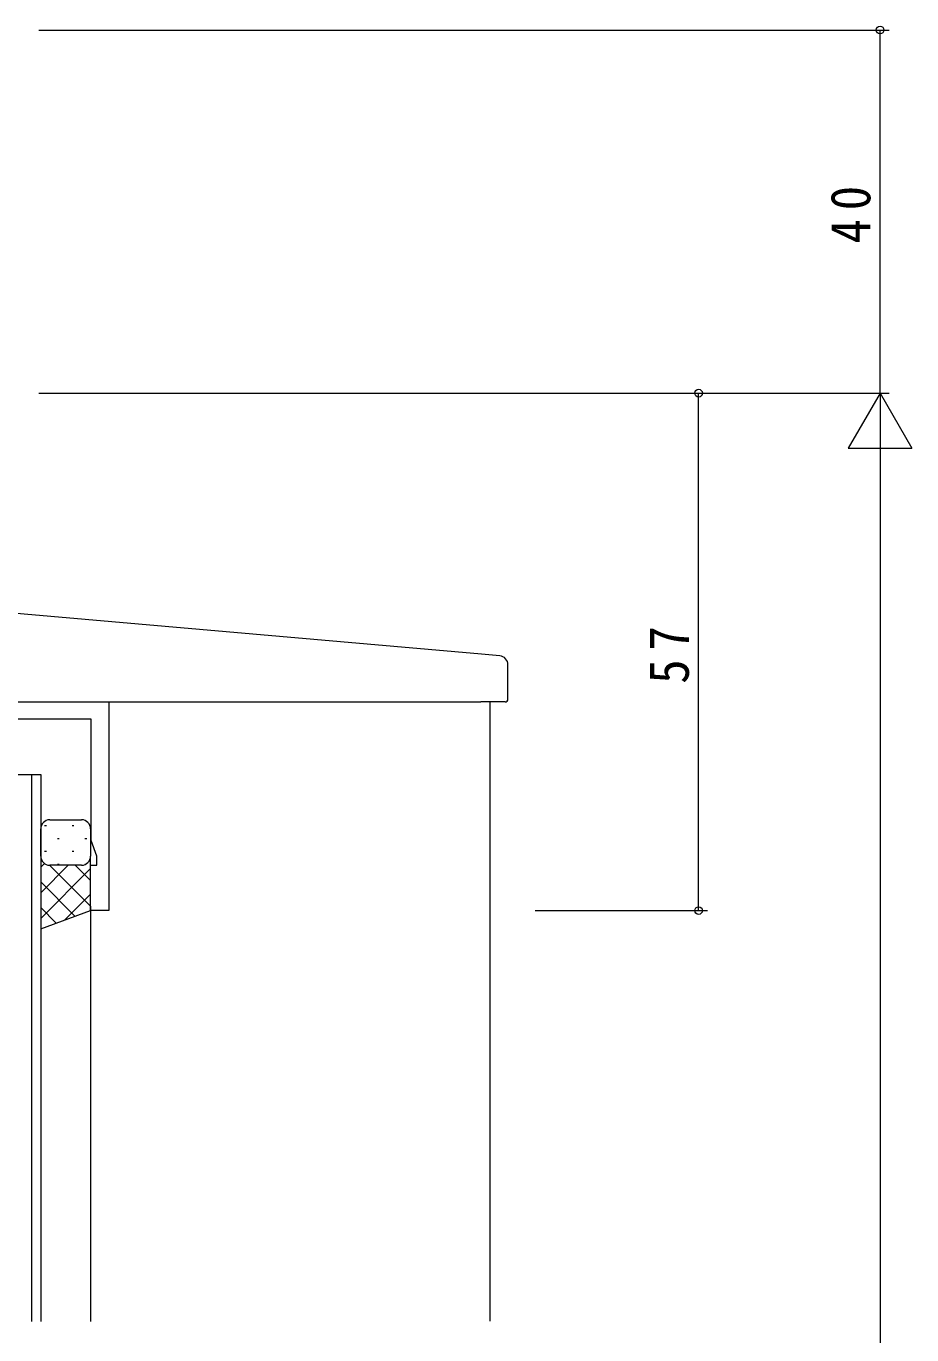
# Model space of a CAD drawing. Units: millimetres, scale not verified. Extents: x -594 to 539, y -420 to 386.
# Drawn here: x -271.8 to -174.2, y 115.7 to 259.9 of the extents above; entities that cross this region are included whole.
import ezdxf

# ---------------------------------------------------------------- set-up
doc = ezdxf.new("R2010")
doc.units = ezdxf.units.MM
doc.header["$LTSCALE"] = 2
for name, color, linetype, lineweight in [('0-3_YKK_11', 7, 'Continuous', 9), ('0-4_YKK_12', 2, 'Continuous', 9), ('0-5_YKK_13', 4, 'Continuous', 9), ('0-7_YKK_D', 6, 'Continuous', 9)]:
    doc.layers.add(name, color=color, linetype=linetype, lineweight=lineweight)
doc.styles.add('ＭＳ ゴシック', font='')
doc.styles.get('ＭＳ ゴシック').set_extended_font_data('MS Gothic')

msp = doc.modelspace()

# ---------------------------------------------------------------- linework, layer by layer
at = {"layer": '0-3_YKK_11'}
for p, q in [((-281.475, 185.466), (-262.675, 185.466)), ((-262.675, 185.466), (-262.675, 162.466)), ((-264.605, 183.536), (-297.545, 183.536)), ((-264.605, 170.197), (-264.605, 183.536)), ((-263.975, 168.466), (-264.605, 170.197)), ((-264.675, 167.466), (-263.975, 167.466)), ((-264.675, 162.466), (-264.675, 167.466)), ((-263.975, 167.466), (-263.975, 168.466)), ((-262.675, 162.466), (-264.675, 162.466))]:
    msp.add_line(p, q, dxfattribs=at)
at = {"layer": '0-4_YKK_12'}
for p, q in [((-220.675, 185.499), (-220.675, 117.249)), ((-276.175, 177.462), (-270.175, 177.462)), ((-271.175, 177.462), (-271.175, 117.216)), ((-270.175, 177.462), (-270.175, 117.216)), ((-264.675, 162.966), (-264.675, 117.216))]:
    msp.add_line(p, q, dxfattribs=at)
at = {"layer": '0-5_YKK_13'}
for p, q in [((-221.591, 190.705), (-276.052, 195.47)), ((-219.591, 190.53), (-221.591, 190.705)), ((-218.678, 185.75), (-218.678, 189.534)), ((-280.178, 185.45), (-221.678, 185.45)), ((-218.978, 185.45), (-221.678, 185.45)), ((-269.54, 171.801), (-269.74, 171.801)), ((-269.175, 172.466), (-265.675, 172.466)), ((-266.51, 171.801), (-266.71, 171.801)), ((-270.175, 168.466), (-270.175, 171.466)), ((-268.125, 170.386), (-268.325, 170.386)), ((-265.095, 170.386), (-265.295, 170.386)), ((-264.675, 171.466), (-264.675, 168.466)), ((-269.54, 168.971), (-269.74, 168.971)), ((-266.51, 168.971), (-266.71, 168.971)), ((-270.175, 168.466), (-270.175, 160.466)), ((-270.175, 168.446), (-270.175, 168.446)), ((-269.769, 167.661), (-270.175, 167.254)), ((-267.136, 167.466), (-270.175, 164.426)), ((-269.196, 167.466), (-264.675, 162.946)), ((-265.675, 167.466), (-269.175, 167.466)), ((-265.675, 167.466), (-269.175, 167.466)), ((-268.125, 167.556), (-268.325, 167.556)), ((-266.367, 167.466), (-264.675, 165.774)), ((-265.261, 167.556), (-265.295, 167.556)), ((-264.675, 162.466), (-264.675, 168.466)), ((-264.675, 167.098), (-270.175, 161.598)), ((-270.175, 165.617), (-266.398, 161.84)), ((-264.675, 164.269), (-267.509, 161.435)), ((-270.175, 162.789), (-268.472, 161.085)), ((-270.175, 160.466), (-264.675, 162.466))]:
    msp.add_line(p, q, dxfattribs=at)
for centre, radius, start, end in [((-219.678, 189.534), 1, 0, 85), ((-218.978, 185.75), 0.3, 270, 0), ((-269.175, 171.466), 1, 89.99989, 179.99989), ((-265.675, 171.466), 1, 359.99989, 89.99989), ((-269.175, 168.466), 1, 179.99989, 269.99989), ((-269.175, 168.466), 1, 179.99989, 269.99989), ((-265.675, 168.466), 1, 269.99989, 359.99989), ((-265.675, 168.466), 1, 269.99989, 359.99989)]:
    msp.add_arc(centre, radius, start, end, dxfattribs=at)
at = {"layer": '0-7_YKK_D'}
for p, q in [((-270.375, 259.466), (-176.675, 259.466)), ((-177.675, 219.466), (-177.675, 259.466)), ((-270.375, 219.466), (-176.675, 219.466)), ((-270.375, 219.466), (-176.675, 219.466)), ((-270.375, 219.466), (-196.675, 219.466)), ((-197.675, 162.466), (-197.675, 219.466)), ((-177.675, 219.466), (-181.175, 213.404)), ((-177.675, 219.466), (-177.675, 207.342)), ((-177.675, 219.466), (-174.175, 213.404)), ((-181.175, 213.404), (-174.175, 213.404)), ((-177.675, 212.466), (-177.675, -173.534)), ((-215.675, 162.466), (-196.675, 162.466))]:
    msp.add_line(p, q, dxfattribs=at)
for centre in [(-177.675, 259.466), (-197.675, 219.466), (-197.675, 162.466)]:
    msp.add_circle(centre, 0.425, dxfattribs=at)

# ---------------------------------------------------------------- texts
at = {"layer": '0-7_YKK_D', "color": 7, "char_height": 4.399, "attachment_point": 7, "rotation": 90, "style": 'ＭＳ ゴシック'}
for s, insert in [('\\T1.36;\\W0.9;40', (-178.675, 235.946)), ('\\T1.36;\\W0.9;57', (-198.675, 187.446))]:
    msp.add_mtext(s, dxfattribs=dict(at, insert=insert))

doc.saveas('drawing.dxf')
